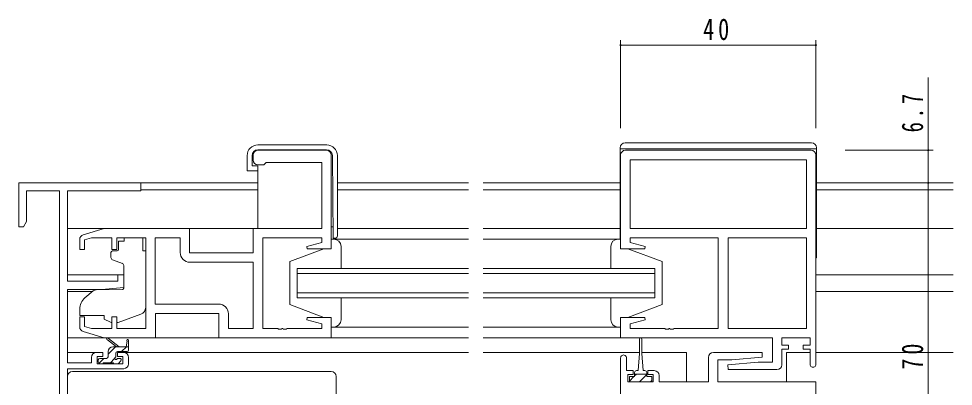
# Model space of a CAD drawing. Units: millimetres, scale not verified. Extents: x -567 to 567, y -403 to 403.
# Drawn here: x -137.1 to 54.2, y 37.2 to 112.4 of the extents above; entities that cross this region are included whole.
import ezdxf

# ---------------------------------------------------------------- set-up
doc = ezdxf.new("R2010")
doc.units = ezdxf.units.MM
doc.header["$LTSCALE"] = 2
for name, color, linetype, lineweight in [('0-3_YKK_11', 7, 'Continuous', 18), ('0-4_YKK_12', 2, 'Continuous', 18), ('0-5_YKK_13', 4, 'Continuous', 18), ('0-7_YKK_D', 6, 'Continuous', 18)]:
    doc.layers.add(name, color=color, linetype=linetype, lineweight=lineweight)
doc.styles.add('ＭＳ ゴシック', font='')
doc.styles.get('ＭＳ ゴシック').set_extended_font_data('MS Gothic')

msp = doc.modelspace()

# ---------------------------------------------------------------- linework, layer by layer
at = {"layer": '0-3_YKK_11'}
for p, q in [((-89.141, 84.507), (-89.141, 83.507)), ((-74.141, 85.507), (-88.141, 85.507)), ((-73.141, 65.307), (-73.141, 84.507)), ((-13.891, 84.507), (-13.891, 65.307)), ((25.109, 85.507), (-12.891, 85.507)), ((26.109, 41.707), (26.109, 84.507)), ((-88.141, 82.507), (-86.941, 82.507)), ((-86.941, 82.507), (-86.641, 82.807)), ((-86.641, 82.807), (-86.441, 83.007)), ((-86.441, 83.007), (-75.071, 83.007)), ((-75.071, 83.007), (-75.071, 69.507)), ((24.179, 83.577), (-11.961, 83.577)), ((-11.961, 83.577), (-11.961, 69.507)), ((24.179, 83.577), (-11.961, 83.577)), ((24.179, 69.507), (24.179, 83.577)), ((-137.141, 78.807), (-137.141, 69.807)), ((-112.141, 78.807), (-137.141, 78.807)), ((-112.141, 77.177), (-112.141, 78.807)), ((-135.511, 77.177), (-128.771, 77.177)), ((-135.511, 70.898), (-135.511, 77.177)), ((-128.771, 77.177), (-128.771, 10.437)), ((-127.141, 77.177), (-112.141, 77.177)), ((-127.141, 58.707), (-127.141, 77.177)), ((-136.141, 69.807), (-135.511, 70.898)), ((-137.141, 69.807), (-136.141, 69.807)), ((-119.641, 69.507), (-123.928, 68.221)), ((-102.141, 69.507), (-119.641, 69.507)), ((-102.141, 64.507), (-102.141, 69.507)), ((-89.141, 69.507), (-89.141, 64.507)), ((-75.071, 69.507), (-89.141, 69.507)), ((-11.961, 69.507), (24.179, 69.507)), ((-124.641, 67.263), (-124.641, 65.207)), ((-123.641, 67.158), (-122.246, 67.577)), ((-123.641, 65.207), (-123.641, 67.158)), ((-122.246, 67.577), (-118.041, 67.577)), ((-118.041, 67.577), (-118.041, 65.207)), ((-117.041, 67.577), (-111.141, 67.577)), ((-117.041, 65.207), (-117.041, 67.577)), ((-111.141, 67.577), (-111.141, 49.037)), ((-109.211, 67.577), (-109.211, 54.037)), ((-104.071, 67.577), (-109.211, 67.577)), ((-109.211, 67.577), (-109.211, 54.037)), ((-104.071, 64.577), (-104.071, 67.577)), ((-87.141, 67.577), (-75.071, 67.577)), ((-87.141, 49.037), (-87.141, 67.577)), ((-75.071, 67.577), (-75.071, 66.66)), ((-11.961, 67.577), (6.109, 67.577)), ((-11.961, 66.66), (-11.961, 67.577)), ((6.109, 67.577), (6.109, 49.037)), ((8.109, 67.577), (8.109, 49.037)), ((24.179, 67.577), (8.109, 67.577)), ((8.109, 67.577), (8.109, 49.037)), ((24.179, 49.037), (24.179, 67.577)), ((-124.641, 65.207), (-123.641, 65.207)), ((-118.041, 65.207), (-117.041, 65.207)), ((-75.071, 66.66), (-78.17, 65.829)), ((-78.17, 65.829), (-78.101, 65.307)), ((-78.101, 65.307), (-73.141, 65.307)), ((-13.891, 65.307), (-8.93, 65.307)), ((-8.862, 65.829), (-11.961, 66.66)), ((-8.93, 65.307), (-8.862, 65.829)), ((-89.141, 64.507), (-102.141, 64.507)), ((-89.141, 62.577), (-102.071, 62.577)), ((-89.141, 49.037), (-89.141, 62.577)), ((-116.841, 60.007), (-116.841, 58.707)), ((-115.641, 60.007), (-116.841, 60.007)), ((-115.641, 57.4), (-115.641, 60.007)), ((-116.841, 58.707), (-127.141, 58.707)), ((-127.141, 57.007), (-120.141, 57.007)), ((-127.141, 42.007), (-127.141, 57.007)), ((-120.141, 57.007), (-115.641, 57.4)), ((-109.211, 54.037), (-96.211, 54.037)), ((-109.141, 52.107), (-96.141, 52.107)), ((-109.141, 47.107), (-109.141, 52.107)), ((-96.141, 52.107), (-96.141, 47.107)), ((-94.211, 52.037), (-94.211, 49.037)), ((-124.641, 51.407), (-124.641, 49.351)), ((-123.641, 51.407), (-124.641, 51.407)), ((-123.641, 49.455), (-123.641, 51.407)), ((-118.041, 51.407), (-118.041, 49.037)), ((-117.041, 51.407), (-118.041, 51.407)), ((-117.041, 49.037), (-117.041, 51.407)), ((-78.101, 51.307), (-78.17, 50.784)), ((-78.17, 50.784), (-75.071, 49.954)), ((-73.141, 51.307), (-78.101, 51.307)), ((-75.071, 49.954), (-75.071, 49.037)), ((-73.141, 47.107), (-73.141, 51.307)), ((-13.891, 51.307), (-13.891, 47.107)), ((-8.93, 51.307), (-13.891, 51.307)), ((-11.961, 49.954), (-8.862, 50.784)), ((-11.961, 49.037), (-11.961, 49.954)), ((-8.862, 50.784), (-8.93, 51.307)), ((-123.928, 48.393), (-119.641, 47.107)), ((-122.246, 49.037), (-123.641, 49.455)), ((-118.041, 49.037), (-122.246, 49.037)), ((-111.141, 49.037), (-117.041, 49.037)), ((-94.211, 49.037), (-89.141, 49.037)), ((-84.099, 49.037), (-87.141, 49.037)), ((-83.916, 48.917), (-84.099, 49.037)), ((-83.366, 48.917), (-83.916, 48.917)), ((-83.183, 49.037), (-83.366, 48.917)), ((-83.099, 49.037), (-83.183, 49.037)), ((-82.916, 48.917), (-83.099, 49.037)), ((-82.366, 48.917), (-82.916, 48.917)), ((-82.183, 49.037), (-82.366, 48.917)), ((-75.071, 49.037), (-82.183, 49.037)), ((-4.849, 49.037), (-11.961, 49.037)), ((-4.666, 48.917), (-4.849, 49.037)), ((-4.116, 48.917), (-4.666, 48.917)), ((-3.933, 49.037), (-4.116, 48.917)), ((-3.849, 49.037), (-3.933, 49.037)), ((-3.666, 48.917), (-3.849, 49.037)), ((-3.116, 48.917), (-3.666, 48.917)), ((-2.933, 49.037), (-3.116, 48.917)), ((6.109, 49.037), (-2.933, 49.037)), ((8.109, 49.037), (24.179, 49.037)), ((-119.641, 47.107), (-109.141, 47.107)), ((-96.141, 47.107), (-73.141, 47.107)), ((-13.891, 47.107), (17.179, 47.107)), ((17.179, 47.107), (17.179, 42.107)), ((19.109, 47.107), (24.909, 47.107)), ((19.109, 45.607), (19.109, 47.107)), ((24.909, 47.107), (24.909, 45.607)), ((-119.941, 44.107), (-121.241, 44.107)), ((-119.941, 43.307), (-119.941, 44.107)), ((-116.941, 44.107), (-116.941, 43.307)), ((-115.641, 44.107), (-116.941, 44.107)), ((15.087, 44.107), (5.109, 44.107)), ((15.129, 43.15), (15.087, 44.107)), ((20.509, 45.607), (19.109, 45.607)), ((19.109, 44.807), (20.509, 44.807)), ((19.109, 41.607), (19.109, 44.807)), ((20.509, 44.807), (20.509, 45.607)), ((23.509, 45.607), (23.509, 44.807)), ((24.909, 45.607), (23.509, 45.607)), ((23.509, 44.807), (24.909, 44.807)), ((24.909, 44.807), (24.909, 41.707)), ((-122.241, 43.107), (-122.241, 42.007)), ((-121.041, 43.307), (-119.941, 43.307)), ((-121.041, 41.807), (-121.041, 43.307)), ((-116.941, 43.307), (-115.841, 43.307)), ((-115.841, 43.307), (-115.841, 41.807)), ((-114.641, 41.807), (-114.641, 43.107)), ((-13.891, 43.007), (-13.891, -36.893)), ((-12.691, 40.407), (-12.691, 43.007)), ((4.109, 43.107), (4.109, 38.107)), ((6.039, 42.607), (8.916, 42.607)), ((6.039, 38.107), (6.039, 42.607)), ((14.302, 42.107), (8.089, 41.563)), ((8.916, 42.607), (15.129, 43.15)), ((17.179, 42.107), (14.302, 42.107)), ((-122.241, 42.007), (-127.141, 42.007)), ((-127.141, 40.807), (-115.641, 40.807)), ((-127.141, 10.437), (-127.141, 40.807)), ((-115.841, 41.807), (-121.041, 41.807)), ((-11.291, 40.407), (-12.691, 40.407)), ((-11.291, 39.607), (-11.291, 40.407)), ((-8.291, 40.407), (-8.291, 39.607)), ((-6.991, 40.407), (-8.291, 40.407)), ((8.089, 41.563), (8.131, 40.607)), ((8.131, 40.607), (18.109, 40.607)), ((-12.391, 39.607), (-11.291, 39.607)), ((-12.391, 38.107), (-12.391, 39.607)), ((-8.291, 39.607), (-7.191, 39.607)), ((-7.191, 39.607), (-7.191, 38.107)), ((-5.991, 38.107), (-5.991, 39.407)), ((-7.191, 38.107), (-12.391, 38.107)), ((4.109, 38.107), (-5.991, 38.107)), ((26.109, 38.107), (6.039, 38.107)), ((26.109, 33.907), (26.109, 38.107))]:
    msp.add_line(p, q, dxfattribs=at)
for centre, radius, start, end in [((-88.141, 84.507), 1, 90.00001, 179.99999), ((-74.141, 84.507), 1, 0.00001, 89.99999), ((-12.891, 84.507), 1, 90.00001, 179.99999), ((25.109, 84.507), 1, 0.00001, 89.99999), ((-88.141, 83.507), 1, 180.00001, 269.99999), ((-123.641, 67.263), 1, 106.69926, 180.00004), ((-102.071, 64.577), 2, 180.00001, 269.99999), ((-96.211, 52.037), 2, 0.00001, 89.99999), ((-123.641, 49.351), 1, 179.99996, 253.30074), ((-121.241, 43.107), 1, 90.00001, 179.99999), ((-115.641, 43.107), 1, 0.00001, 89.99999), ((5.109, 43.107), 1, 90.00001, 179.99999), ((-13.291, 43.007), 0.6, 359.99999, 180.00001), ((-115.641, 41.807), 1, 270.00001, 359.99999), ((-6.991, 39.407), 1, 0.00001, 89.99999), ((18.109, 41.607), 1, 270.00001, 359.99999), ((25.509, 41.707), 0.6, 179.99999, 0.00001)]:
    msp.add_arc(centre, radius, start, end, dxfattribs=at)
at = {"layer": '0-4_YKK_12'}
for p, q in [((-112.441, 78.807), (-88.167, 78.807)), ((-71.867, 78.807), (-45.016, 78.807)), ((-42.016, 78.807), (-13.991, 78.807)), ((26.209, 78.807), (54.234, 78.807)), ((-88.167, 77.407), (-112.141, 77.407)), ((-45.016, 77.407), (-71.867, 77.407)), ((-13.991, 77.407), (-42.016, 77.407)), ((54.234, 77.407), (26.209, 77.407)), ((-127.141, 69.507), (-88.641, 69.507)), ((-71.867, 69.507), (-45.016, 69.507)), ((-42.016, 69.507), (-13.991, 69.507)), ((26.209, 69.507), (54.234, 69.507)), ((-6.891, 61.307), (-42.016, 61.307)), ((-127.141, 60.007), (-115.641, 60.007)), ((-80.141, 60.307), (-45.016, 60.307)), ((-42.016, 60.307), (-6.891, 60.307)), ((26.109, 60.007), (54.234, 60.007)), ((-127.141, 56.607), (-122.018, 56.607)), ((-45.016, 56.307), (-80.141, 56.307)), ((-6.891, 56.307), (-42.016, 56.307)), ((26.109, 56.607), (54.234, 56.607)), ((-73.641, 47.107), (-45.016, 47.107)), ((-13.391, 47.107), (-42.016, 47.107)), ((-127.141, 44.107), (-121.241, 44.107)), ((-115.641, 44.107), (-45.016, 44.107)), ((-42.016, 44.107), (-10.041, 44.107)), ((-9.541, 44.107), (-0.391, 44.107)), ((-0.391, 44.107), (-0.391, 38.107)), ((20.109, 44.107), (24.909, 44.107)), ((20.109, 44.107), (20.109, 38.107)), ((26.109, 44.107), (54.234, 44.107))]:
    msp.add_line(p, q, dxfattribs=at)
for points in [[(-45.016, 61.307), (-80.141, 61.307), (-80.141, 55.307), (-45.016, 55.307)], [(-42.016, 55.307), (-6.891, 55.307), (-6.891, 61.307)]]:
    msp.add_lwpolyline(points, dxfattribs=at)
at = {"layer": '0-5_YKK_13'}
for p, q in [((-74.067, 86.607), (-88.167, 86.607)), ((-12.991, 87.007), (25.209, 87.007)), ((-89.367, 82.307), (-89.367, 84.407)), ((-88.167, 85.607), (-74.115, 85.607)), ((-72.915, 84.417), (-72.767, 67.507)), ((-71.867, 68.007), (-71.867, 84.407)), ((-13.991, 86.007), (-13.991, 67.307)), ((26.209, 85.807), (-13.991, 85.807)), ((26.209, 86.007), (26.209, 63.511)), ((-88.167, 82.307), (-89.367, 82.307)), ((-88.167, 82.307), (-88.167, 69.507)), ((-89.867, 81.307), (-88.167, 81.307)), ((-73.141, 69.807), (-72.787, 69.807)), ((-115.541, 67.577), (-111.741, 67.577)), ((-115.541, 67.577), (-115.541, 66.907)), ((-111.741, 67.577), (-111.741, 66.907)), ((-73.141, 67.308), (-45.016, 67.307)), ((-72.767, 67.507), (-72.367, 67.507)), ((-42.016, 67.306), (-13.891, 67.305)), ((-115.541, 66.907), (-116.711, 66.907)), ((-116.711, 65.907), (-116.711, 66.907)), ((-116.711, 65.907), (-116.711, 65.207)), ((-111.741, 65.907), (-111.741, 66.907)), ((-111.741, 64.907), (-111.741, 65.907)), ((-74.641, 65.307), (-81.641, 62.707)), ((-74.641, 65.307), (-81.641, 62.707)), ((-71.141, 61.707), (-71.141, 65.807)), ((-71.141, 61.307), (-71.141, 65.807)), ((-15.891, 61.307), (-15.891, 65.807)), ((-12.391, 65.307), (-5.391, 62.707)), ((-118.241, 64.607), (-118.241, 63.557)), ((-117.011, 64.907), (-117.941, 64.907)), ((-111.741, 64.907), (-111.141, 64.907)), ((-111.141, 53.352), (-111.141, 64.907)), ((26.209, 63.511), (26.109, 63.511)), ((-117.912, 63.087), (-115.911, 62.359)), ((-115.641, 61.91), (-115.641, 57.304)), ((-81.641, 62.707), (-81.641, 53.907)), ((-81.641, 62.707), (-81.641, 53.907)), ((-5.391, 62.707), (-5.391, 53.907)), ((-121.878, 56.724), (-123.569, 55.305)), ((-115.858, 57.005), (-121.244, 56.958)), ((-74.641, 51.307), (-81.641, 53.907)), ((-74.641, 51.307), (-81.641, 53.907)), ((-71.141, 50.807), (-71.141, 55.307)), ((-71.141, 50.807), (-71.141, 54.907)), ((-15.891, 50.807), (-15.891, 55.307)), ((-12.391, 51.307), (-5.391, 53.907)), ((-124.641, 53.007), (-124.641, 51.707)), ((-116.769, 50.266), (-112.131, 51.941)), ((-119.641, 51.407), (-119.641, 50.91)), ((-118.335, 50.3), (-119.641, 50.91)), ((-74.641, 51.307), (-73.141, 51.307)), ((-74.641, 51.307), (-73.141, 51.307)), ((-12.391, 51.307), (-13.891, 51.307)), ((-73.141, 49.306), (-45.016, 49.307)), ((-13.891, 49.307), (-42.016, 49.307)), ((-119.567, 47.107), (-127.141, 47.107)), ((-117.141, 45.307), (-118.96, 46.708)), ((-116.541, 45.307), (-118.759, 46.989)), ((-114.941, 46.433), (-115.139, 45.307)), ((-114.641, 44.607), (-114.641, 46.606)), ((-109.641, 47.107), (-95.641, 47.107)), ((-10.041, 46.857), (-10.041, 43.907)), ((-9.541, 43.907), (-9.541, 46.857)), ((-117.319, 45.307), (-118.841, 43.785)), ((-118.841, 43.207), (-118.841, 44.307)), ((-117.841, 45.307), (-114.641, 45.307)), ((-116.941, 44.307), (-114.941, 44.307)), ((-115.074, 45.307), (-116.074, 44.307)), ((-120.841, 42.607), (-120.841, 42.107)), ((-119.719, 42.907), (-120.742, 41.884)), ((-119.141, 42.907), (-120.541, 42.907)), ((-117.49, 42.89), (-118.374, 42.007)), ((-117.241, 43.368), (-117.241, 44.007)), ((-116.441, 42.907), (-116.78, 42.907)), ((-116.729, 41.895), (-116.229, 42.395)), ((-10.041, 43.907), (-10.291, 40.407)), ((-9.541, 43.907), (-9.291, 40.407)), ((-126.141, 40.207), (-73.141, 40.207)), ((-120.541, 41.807), (-120.041, 41.807)), ((-119.841, 42.007), (-117.741, 42.007)), ((-117.541, 41.807), (-116.941, 41.807)), ((-10.641, 40.407), (-10.291, 40.407)), ((-9.291, 40.407), (-8.941, 40.407)), ((-127.141, 15.707), (-127.141, 39.207)), ((-72.141, 15.707), (-72.141, 39.207)), ((-11.166, 39.207), (-12.091, 38.282)), ((-11.041, 39.207), (-11.041, 40.007)), ((-8.541, 39.707), (-11.041, 39.707)), ((-10.666, 39.707), (-11.041, 39.332)), ((-9.791, 38.336), (-10.021, 38.107)), ((-8.541, 39.586), (-9.791, 38.336)), ((-8.541, 40.007), (-8.541, 39.207)), ((-7.491, 38.391), (-7.776, 38.107))]:
    msp.add_line(p, q, dxfattribs=at)
for points in [[(-90.367, 84.407), (-90.367, 81.307), (-89.867, 81.307)], [(-72.641, 67.307), (-73.141, 67.307), (-73.141, 65.307), (-74.641, 65.307)], [(-72.641, 67.307), (-73.141, 67.307), (-73.141, 65.307), (-74.641, 65.307)], [(-14.391, 67.307), (-13.891, 67.307), (-13.891, 65.307), (-12.391, 65.307)], [(-124.641, 51.707), (-119.641, 51.707), (-119.641, 51.407)], [(-73.141, 51.307), (-73.141, 49.307), (-72.641, 49.307)], [(-73.141, 51.307), (-73.141, 49.307), (-72.641, 49.307)], [(-13.891, 51.307), (-13.891, 49.307), (-14.391, 49.307)], [(-11.041, 39.207), (-12.091, 39.207), (-12.091, 38.107), (-7.491, 38.107), (-7.491, 39.207), (-8.541, 39.207)]]:
    msp.add_lwpolyline(points, dxfattribs=at)
for centre, radius, start, end in [((-88.167, 84.407), 2.2, 90, 180), ((-74.067, 84.407), 2.2, 0, 90), ((-12.991, 86.007), 1, 90, 180), ((25.209, 86.007), 1, 0, 90), ((-88.167, 84.407), 1.2, 90, 180), ((-74.115, 84.407), 1.2, 0.5, 90), ((-72.641, 65.807), 1.5, 0, 90), ((-72.641, 65.807), 1.5, 0, 90), ((-72.367, 68.007), 0.5, 270, 0), ((-14.391, 65.807), 1.5, 90, 180), ((-117.011, 65.207), 0.3, 270, 0), ((-117.941, 64.607), 0.3, 90, 180), ((-117.741, 63.557), 0.5, 180, 250), ((-116.141, 61.91), 0.5, 0, 70), ((-121.235, 55.958), 1, 90.5, 130), ((-115.941, 57.304), 0.3, 270.5, 0), ((-121.641, 53.007), 3, 130, 180), ((-112.641, 53.352), 1.5, 289.85326, 0), ((-117.912, 51.207), 1, 245, 262.59308), ((-117.109, 51.207), 1, 273.88684, 289.85326), ((-72.641, 50.807), 1.5, 270, 0), ((-72.641, 50.807), 1.5, 270, 0), ((-14.391, 50.807), 1.5, 180, 270), ((-118.941, 46.907), 0.2, 24.41711, 264.41711), ((-114.841, 46.606), 0.2, 0, 240), ((-9.791, 46.857), 0.25, 0, 180), ((-117.841, 44.307), 1, 90, 180), ((-116.941, 44.007), 0.3, 90, 180), ((-114.941, 44.607), 0.3, 270, 0), ((-120.541, 42.607), 0.3, 90, 180), ((-120.541, 42.107), 0.3, 180, 270), ((-119.141, 43.207), 0.3, 270, 0), ((-117.241, 42.907), 0.25, 123.05573, 326.94427), ((-117.541, 43.368), 0.3, 303.05573, 0), ((-116.78, 42.607), 0.3, 90, 146.94427), ((-116.441, 42.607), 0.3, 315, 90), ((-126.141, 39.207), 1, 90, 180), ((-120.041, 42.007), 0.2, 270, 0), ((-117.541, 42.007), 0.2, 180, 270), ((-116.941, 42.107), 0.3, 270, 315), ((-73.141, 39.207), 1, 0, 90), ((-10.641, 40.007), 0.4, 90, 180), ((-8.941, 40.007), 0.4, 0, 90)]:
    msp.add_arc(centre, radius, start, end, dxfattribs=at)
at = {"layer": '0-7_YKK_D'}
for p, q in [((-13.891, 90.007), (-13.891, 108.007)), ((26.109, 90.007), (26.109, 108.007)), ((-13.891, 107.007), (26.109, 107.007)), ((32.109, 85.507), (50.109, 85.507)), ((32.109, 78.807), (50.109, 78.807)), ((32.109, 78.807), (50.109, 78.807)), ((49.109, 78.807), (49.109, 8.807))]:
    msp.add_line(p, q, dxfattribs=at)
msp.add_lwpolyline([(49.109, 78.807), (49.109, 85.507), (49.109, 100.407)], dxfattribs=at)
for centre, start, end in [((-13.891, 107.007), 0, 180), ((-13.891, 107.007), 180, 0), ((26.109, 107.007), 0, 180), ((26.109, 107.007), 180, 0), ((49.109, 85.507), 90, 270), ((49.109, 85.507), 270, 90), ((49.109, 78.807), 90, 270), ((49.109, 78.807), 90, 270), ((49.109, 78.807), 270, 90), ((49.109, 78.807), 270, 90)]:
    msp.add_arc(centre, 0.106, start, end, dxfattribs=at)

# ---------------------------------------------------------------- texts
at = {"layer": '0-7_YKK_D', "color": 7, "insert": (3.015, 108.007), "char_height": 4.399, "attachment_point": 7, "style": 'ＭＳ ゴシック'}
msp.add_mtext('\\T1.37;\\W0.75;40', dxfattribs=at)
at = {"layer": '0-7_YKK_D', "color": 7, "char_height": 4.399, "attachment_point": 7, "rotation": 90, "style": 'ＭＳ ゴシック'}
for s, insert in [('\\T1.38;\\W0.7;6.7', (48.109, 89.165)), ('\\T1.37;\\W0.75;70', (48.109, 40.615))]:
    msp.add_mtext(s, dxfattribs=dict(at, insert=insert))

doc.saveas('drawing.dxf')
